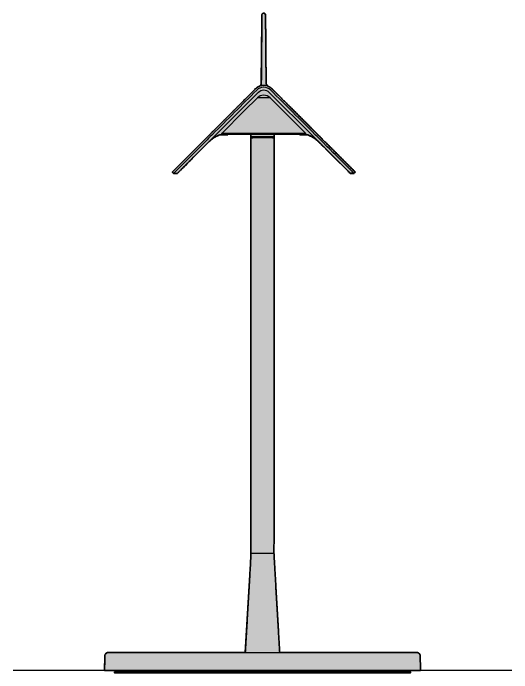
# Model space of a CAD drawing. Header units: millimetres. Extents: x -4 to 710, y 77 to 803.
# Drawn here: x 433.2 to 709.8, y 437.1 to 802.9 of the extents above; entities that cross this region are included whole.
import ezdxf

# ---------------------------------------------------------------- set-up
doc = ezdxf.new("R2010")
doc.units = ezdxf.units.MM
doc.layers.add('Blocks', color=7, linetype='Continuous')
doc.layers.add('Blocks$Fill', color=7, linetype='Continuous', true_color=0xffffff)
for name, color, linetype, lineweight, true_color in [('Blocks$Inner', 7, 'Continuous', 25, 0x007f00), ('Blocks$Outline', 7, 'Continuous', 35, 0xff3f3f), ('Groud', 7, 'Continuous', 25, 0x243775)]:
    doc.layers.add(name, color=color, linetype=linetype, lineweight=lineweight, true_color=true_color)

# ---------------------------------------------------------------- blocks, each defined once
blk = doc.blocks.new('Tab Table Lamp Front')
at = {"layer": 'Blocks$Fill'}
blk.add_hatch(color=256, dxfattribs=at).paths.add_polyline_path([(141.49, 323.94), (141.45, 323.95), (141.41, 323.97), (141.37, 323.99), (141.33, 324.01), (141.3, 324.04), (141.26, 324.06), (141.22, 324.08), (141.19, 324.11), (141.15, 324.13), (141.11, 324.16), (141.08, 324.19), (141.04, 324.21), (141.01, 324.24), (140.98, 324.27), (140.94, 324.3), (140.91, 324.33), (140.88, 324.36), (140.85, 324.4), (140.82, 324.43), (140.79, 324.46), (140.76, 324.5), (140.74, 324.53), (140.71, 324.57), (140.68, 324.6), (140.66, 324.64), (140.63, 324.67), (140.61, 324.71), (140.59, 324.75), (140.57, 324.79), (140.54, 324.83), (140.52, 324.86), (140.51, 324.9), (140.48, 324.97), (140.46, 325), (140.45, 325.04), (140.44, 325.07), (140.42, 325.1), (140.41, 325.14), (140.4, 325.17), (140.39, 325.21), (140.38, 325.24), (140.37, 325.28), (140.36, 325.31), (140.36, 325.35), (140.35, 325.38), (140.34, 325.42), (140.34, 325.45), (140.33, 325.49), (140.33, 325.53), (140.32, 325.56), (140.32, 325.6), (140.32, 325.64), (140.31, 325.67), (140.31, 325.71), (140.31, 325.74), (140.01, 360.03), (139.98, 363.51), (139.97, 363.53), (139.97, 363.55), (139.97, 363.57), (139.97, 363.6), (139.97, 363.62), (139.96, 363.64), (139.96, 363.67), (139.96, 363.69), (139.95, 363.71), (139.95, 363.74), (139.94, 363.76), (139.93, 363.78), (139.93, 363.81), (139.92, 363.83), (139.91, 363.85), (139.9, 363.88), (139.89, 363.9), (139.88, 363.92), (139.87, 363.94), (139.86, 363.97), (139.85, 363.99), (139.83, 364.01), (139.82, 364.03), (139.81, 364.05), (139.79, 364.08), (139.78, 364.1), (139.76, 364.12), (139.75, 364.14), (139.73, 364.16), (139.71, 364.18), (139.69, 364.19), (139.68, 364.21), (139.66, 364.23), (139.64, 364.25), (139.62, 364.27), (139.6, 364.28), (139.58, 364.3), (139.56, 364.31), (139.54, 364.33), (139.51, 364.34), (139.49, 364.36), (139.47, 364.37), (139.45, 364.38), (139.43, 364.39), (139.4, 364.4), (139.38, 364.41), (139.36, 364.42), (139.33, 364.43), (139.31, 364.44), (139.29, 364.45), (139.26, 364.46), (139.24, 364.46), (139.22, 364.47), (139.19, 364.48), (139.17, 364.48), (139.15, 364.48), (139.12, 364.49), (139.1, 364.49), (139.08, 364.49), (139.05, 364.5), (139.03, 364.5), (139.01, 364.5), (138.99, 364.5), (138.96, 364.5), (138.93, 364.5), (138.9, 364.5), (138.87, 364.5), (138.84, 364.49), (138.81, 364.49), (138.78, 364.48), (138.74, 364.48), (138.71, 364.47), (138.7, 364.47), (138.68, 364.46), (138.66, 364.45), (138.64, 364.45), (138.62, 364.44), (138.6, 364.44), (138.58, 364.43), (138.57, 364.42), (138.55, 364.41), (138.53, 364.4), (138.51, 364.4), (138.49, 364.39), (138.47, 364.38), (138.46, 364.37), (138.44, 364.36), (138.42, 364.34), (138.4, 364.33), (138.39, 364.32), (138.37, 364.31), (138.35, 364.3), (138.34, 364.28), (138.32, 364.27), (138.3, 364.26), (138.29, 364.24), (138.27, 364.23), (138.26, 364.21), (138.24, 364.2), (138.23, 364.18), (138.21, 364.17), (138.2, 364.15), (138.18, 364.14), (138.17, 364.12), (138.16, 364.1), (138.14, 364.08), (138.13, 364.07), (138.12, 364.05), (138.11, 364.03), (138.1, 364.01), (138.09, 363.99), (138.08, 363.98), (138.07, 363.96), (138.06, 363.94), (138.05, 363.92), (138.04, 363.9), (138.03, 363.88), (138.02, 363.86), (138.02, 363.84), (138.01, 363.82), (138, 363.8), (138, 363.78), (137.99, 363.76), (137.99, 363.74), (137.98, 363.72), (137.98, 363.7), (137.97, 363.68), (137.97, 363.66), (137.97, 363.64), (137.96, 363.62), (137.96, 363.6), (137.96, 363.58), (137.96, 363.57), (137.96, 363.55), (137.96, 363.53), (137.95, 363.51), (137.93, 360.03), (137.63, 325.75), (137.63, 325.74), (137.63, 325.74), (137.63, 325.68), (137.63, 325.61), (137.62, 325.54), (137.61, 325.47), (137.6, 325.4), (137.59, 325.37), (137.59, 325.33), (137.58, 325.3), (137.57, 325.26), (137.56, 325.23), (137.55, 325.19), (137.54, 325.16), (137.53, 325.13), (137.52, 325.09), (137.51, 325.06), (137.49, 325.02), (137.48, 324.99), (137.47, 324.96), (137.45, 324.92), (137.44, 324.89), (137.42, 324.86), (137.4, 324.83), (137.39, 324.8), (137.37, 324.76), (137.35, 324.73), (137.33, 324.7), (137.31, 324.67), (137.29, 324.64), (137.27, 324.61), (137.25, 324.58), (137.23, 324.55), (137.21, 324.52), (137.18, 324.49), (137.16, 324.47), (137.14, 324.44), (137.11, 324.41), (137.09, 324.38), (137.06, 324.36), (137.04, 324.33), (137.01, 324.31), (136.98, 324.28), (136.96, 324.26), (136.93, 324.24), (136.9, 324.21), (136.88, 324.19), (136.85, 324.17), (136.82, 324.15), (136.79, 324.13), (136.76, 324.11), (136.7, 324.07), (136.64, 324.03), (136.59, 324), (136.52, 323.97), (136.46, 323.94), (136.32, 323.87), (136.17, 323.81), (136.03, 323.74), (135.88, 323.66), (135.74, 323.58), (135.61, 323.5), (135.47, 323.42), (135.34, 323.33), (135.21, 323.24), (135.08, 323.15), (134.95, 323.05), (134.83, 322.95), (134.71, 322.85), (134.6, 322.75), (134.48, 322.64), (134.37, 322.53), (134.36, 322.52), (134.35, 322.51), (134.34, 322.5), (134.33, 322.5), (134.33, 322.49), (134.32, 322.49), (134.32, 322.49), (134.32, 322.49), (134.32, 322.49), (134.32, 322.49), (134.32, 322.5), (134.32, 322.5), (134.32, 322.5), (134.32, 322.5), (134.33, 322.5), (134.33, 322.51), (134.33, 322.51), (134.33, 322.51), (134.33, 322.51), (134.33, 322.51), (134.33, 322.51), (134.33, 322.52), (134.33, 322.52), (134.33, 322.52), (134.33, 322.52), (134.33, 322.52), (134.33, 322.53), (134.33, 322.53), (134.33, 322.53), (134.33, 322.53), (134.33, 322.53), (134.33, 322.54), (134.33, 322.54), (134.33, 322.54), (134.33, 322.54), (134.33, 322.54), (134.33, 322.54), (134.32, 322.55), (134.32, 322.55), (134.32, 322.55), (134.32, 322.55), (134.32, 322.55), (134.32, 322.56), (134.32, 322.56), (134.32, 322.56), (134.32, 322.56), (134.32, 322.56), (134.32, 322.56), (134.32, 322.57), (134.32, 322.57), (134.32, 322.57), (134.32, 322.57), (134.32, 322.57), (134.31, 322.57), (134.31, 322.58), (134.31, 322.58), (134.31, 322.58), (134.31, 322.58), (134.31, 322.58), (134.31, 322.59), (134.3, 322.59), (134.3, 322.59), (134.3, 322.59), (134.3, 322.6), (134.3, 322.6), (134.3, 322.6), (134.29, 322.6), (134.29, 322.6), (134.29, 322.6), (134.29, 322.6), (134.29, 322.6), (134.28, 322.61), (134.28, 322.61), (134.28, 322.61), (134.28, 322.61), (134.28, 322.61), (134.28, 322.61), (134.27, 322.61), (134.27, 322.61), (134.27, 322.61), (134.27, 322.62), (134.26, 322.62), (134.26, 322.62), (134.26, 322.62), (134.26, 322.62), (134.26, 322.62), (134.25, 322.62), (134.25, 322.62), (134.25, 322.62), (134.25, 322.62), (134.24, 322.62), (134.24, 322.62), (134.24, 322.62), (134.24, 322.62), (134.23, 322.62), (134.23, 322.62), (134.23, 322.62), (134.23, 322.62), (134.22, 322.62), (134.22, 322.62), (134.22, 322.62), (134.22, 322.62), (134.21, 322.62), (134.21, 322.62), (134.21, 322.62), (134.21, 322.62), (134.2, 322.62), (134.2, 322.62), (134.2, 322.62), (134.2, 322.62), (134.2, 322.62), (134.19, 322.61), (134.19, 322.61), (134.19, 322.61), (134.19, 322.61), (134.19, 322.61), (134.18, 322.61), (134.18, 322.61), (134.18, 322.61), (134.18, 322.61), (134.18, 322.6), (134.17, 322.6), (134.17, 322.6), (134.17, 322.6), (134.17, 322.6), (134.17, 322.6), (134.17, 322.6), (134.16, 322.59), (134.16, 322.59), (134.16, 322.59), (134.16, 322.59), (134.16, 322.59), (134.16, 322.59), (134.16, 322.58), (134.15, 322.58), (134.15, 322.58), (134.15, 322.58), (134.15, 322.58), (134.15, 322.58), (134.15, 322.57), (134.15, 322.57), (134.15, 322.57), (134.15, 322.57), (134.14, 322.57), (134.14, 322.56), (134.14, 322.56), (134.14, 322.56), (134.14, 322.56), (134.14, 322.55), (134.14, 322.55), (134.14, 322.55), (134.14, 322.55), (134.14, 322.54), (134.14, 322.54), (134.14, 322.54), (134.14, 322.54), (134.14, 322.53), (134.14, 322.53), (134.14, 322.53), (134.14, 322.53), (134.14, 322.53), (134.14, 322.52), (134.14, 322.52), (134.14, 322.52), (134.14, 322.52), (134.14, 322.51), (134.14, 322.51), (134.14, 322.51), (134.14, 322.51), (134.14, 322.5), (134.14, 322.5), (134.14, 322.5), (134.14, 322.5), (134.14, 322.49), (134.14, 322.49), (134.15, 322.49), (134.15, 322.49), (134.15, 322.49), (134.15, 322.48), (134.15, 322.48), (134.15, 322.48), (134.15, 322.48), (134.15, 322.48), (134.15, 322.47), (134.16, 322.47), (134.16, 322.47), (134.16, 322.47), (134.16, 322.47), (134.16, 322.47), (134.16, 322.46), (134.16, 322.46), (134.17, 322.46), (134.17, 322.46), (134.17, 322.46), (134.17, 322.45), (134.17, 322.45), (134.18, 322.45), (134.18, 322.45), (134.18, 322.45), (134.18, 322.45), (134.18, 322.45), (134.18, 322.45), (134.19, 322.44), (134.19, 322.44), (134.19, 322.44), (134.19, 322.44), (134.19, 322.44), (134.19, 322.44), (134.2, 322.44), (134.2, 322.44), (134.2, 322.44), (134.2, 322.44), (134.2, 322.44), (134.2, 322.44), (134.21, 322.44), (134.21, 322.44), (134.21, 322.44), (134.21, 322.43), (134.21, 322.43), (134.22, 322.43), (134.22, 322.43), (134.22, 322.43), (134.22, 322.43), (134.22, 322.43), (134.22, 322.43), (134.23, 322.43), (134.23, 322.43), (134.23, 322.43), (134.23, 322.43), (134.23, 322.43), (134.24, 322.43), (134.24, 322.43), (134.24, 322.43), (134.24, 322.43), (134.24, 322.43), (134.25, 322.43), (134.25, 322.43), (134.25, 322.43), (134.25, 322.43), (134.25, 322.43), (134.25, 322.43), (134.26, 322.43), (134.26, 322.43), (134.26, 322.44), (134.26, 322.44), (134.26, 322.44), (134.27, 322.44), (134.27, 322.44), (134.27, 322.44), (134.27, 322.44), (134.27, 322.44), (111.01, 299.16), (110.97, 299.12), (110.97, 299.12), (110.97, 299.12), (110.65, 298.81), (109.66, 297.81), (109.48, 297.64), (88.29, 276.44), (88.25, 276.39), (88.3, 276.33), (88.6, 276.03), (88.76, 275.86), (88.95, 275.68), (90.01, 275.67), (91.07, 275.68), (91.23, 275.83), (91.37, 275.97), (107.72, 292.33), (109, 293.61), (109.17, 293.78), (109.52, 294.09), (109.87, 294.39), (110.23, 294.68), (110.6, 294.96), (110.98, 295.22), (111.37, 295.47), (111.76, 295.71), (112.16, 295.94), (112.44, 296.08), (112.84, 296.29), (113.09, 296.4), (113.35, 296.51), (113.6, 296.62), (113.86, 296.72), (114.12, 296.81), (114.38, 296.9), (114.64, 296.99), (114.9, 297.07), (116.95, 297.05), (118.99, 297.05), (118.99, 297.35), (131.79, 297.35), (131.79, 295.93), (132.84, 295.93), (132.84, 295.43), (131.79, 295.43), (131.79, 75.11), (131.79, 65), (131.74, 62.09), (131.62, 59.19), (128.76, 10.01), (126.87, 10.01), (126.85, 10.01), (52.83, 10.01), (52.7, 10.01), (52.67, 10.01), (52.64, 10.01), (52.58, 10), (52.55, 10), (52.51, 9.99), (52.48, 9.99), (52.44, 9.98), (52.41, 9.97), (52.37, 9.97), (52.34, 9.96), (52.3, 9.95), (52.27, 9.94), (52.23, 9.93), (52.2, 9.92), (52.16, 9.91), (52.13, 9.89), (52.09, 9.88), (52.06, 9.87), (52.03, 9.85), (51.98, 9.84), (51.94, 9.81), (51.89, 9.79), (51.85, 9.77), (51.81, 9.75), (51.77, 9.72), (51.72, 9.69), (51.68, 9.67), (51.64, 9.64), (51.6, 9.61), (51.56, 9.58), (51.53, 9.55), (51.49, 9.52), (51.45, 9.48), (51.42, 9.45), (51.38, 9.42), (51.35, 9.38), (51.32, 9.35), (51.29, 9.31), (51.26, 9.28), (51.23, 9.24), (51.2, 9.2), (51.17, 9.16), (51.14, 9.12), (51.12, 9.08), (51.09, 9.04), (51.07, 9), (51.05, 8.96), (51.02, 8.92), (51, 8.88), (50.98, 8.83), (50.96, 8.79), (50.94, 8.74), (50.93, 8.69), (50.91, 8.64), (50.89, 8.59), (50.88, 8.54), (50.87, 8.49), (50.85, 8.44), (50.84, 8.39), (50.84, 8.34), (50.83, 8.3), (50.82, 8.26), (50.82, 8.22), (50.81, 8.17), (50.81, 8.13), (50.81, 8.09), (50.81, 8.05), (50.67, 0), (57.22, 0), (57.23, -0.8), (56.18, -0.8), (56.18, -1.3), (220.42, -1.3), (220.42, -0.8), (219.36, -0.8), (219.38, 0), (225.92, 0), (225.78, 8.05), (225.78, 8.09), (225.78, 8.14), (225.78, 8.18), (225.77, 8.22), (225.77, 8.27), (225.76, 8.32), (225.75, 8.36), (225.75, 8.41), (225.74, 8.45), (225.72, 8.5), (225.71, 8.55), (225.7, 8.59), (225.68, 8.64), (225.67, 8.68), (225.65, 8.73), (225.63, 8.77), (225.61, 8.82), (225.59, 8.86), (225.57, 8.91), (225.55, 8.95), (225.53, 9), (225.5, 9.04), (225.47, 9.08), (225.45, 9.13), (225.42, 9.17), (225.39, 9.21), (225.36, 9.25), (225.32, 9.29), (225.29, 9.33), (225.26, 9.37), (225.22, 9.4), (225.19, 9.44), (225.15, 9.48), (225.11, 9.51), (225.07, 9.54), (225.03, 9.58), (224.99, 9.61), (224.95, 9.64), (224.91, 9.67), (224.87, 9.69), (224.82, 9.72), (224.78, 9.75), (224.74, 9.77), (224.69, 9.8), (224.65, 9.82), (224.6, 9.84), (224.56, 9.86), (224.51, 9.88), (224.47, 9.89), (224.42, 9.91), (224.37, 9.93), (224.33, 9.94), (224.28, 9.95), (224.24, 9.96), (224.19, 9.97), (224.14, 9.98), (224.1, 9.99), (224.05, 10), (224.01, 10), (223.96, 10.01), (223.91, 10.01), (223.87, 10.01), (223.83, 10.01), (223.78, 10.01), (223.05, 10.01), (149.32, 10.01), (147.84, 10.01), (144.97, 59.19), (144.66, 65), (144.81, 295.43), (143.75, 295.43), (143.75, 295.93), (144.81, 295.93), (144.81, 297.36), (158.96, 297.36), (158.96, 297.05), (161, 297.05), (163.05, 297.07), (163.31, 296.99), (163.57, 296.9), (163.83, 296.81), (164.09, 296.72), (164.35, 296.62), (164.6, 296.51), (164.86, 296.4), (165.24, 296.22), (165.51, 296.08), (165.79, 295.94), (166.19, 295.71), (166.59, 295.47), (166.97, 295.22), (167.36, 294.96), (167.73, 294.68), (168.09, 294.39), (168.45, 294.09), (168.8, 293.78), (168.89, 293.7), (170.25, 292.34), (172.28, 290.3), (185.78, 276.82), (186.89, 275.7), (187.96, 275.69), (186.91, 275.68), (188.9, 275.69), (188.9, 275.68), (188.89, 275.68), (188.89, 275.68), (188.89, 275.68), (188.89, 275.68), (188.89, 275.68), (188.89, 275.67), (188.89, 275.67), (188.89, 275.67), (188.89, 275.67), (188.89, 275.67), (188.89, 275.67), (188.89, 275.67), (188.89, 275.66), (188.89, 275.66), (188.89, 275.66), (188.89, 275.66), (188.89, 275.66), (188.88, 275.66), (188.88, 275.65), (188.88, 275.65), (188.88, 275.65), (188.88, 275.65), (188.88, 275.65), (188.88, 275.65), (188.88, 275.64), (188.88, 275.64), (188.88, 275.64), (188.88, 275.64), (188.88, 275.64), (188.88, 275.63), (188.88, 275.63), (188.88, 275.63), (188.89, 275.63), (188.89, 275.63), (188.89, 275.63), (188.89, 275.62), (188.89, 275.62), (188.89, 275.62), (188.89, 275.62), (188.89, 275.62), (188.89, 275.62), (188.89, 275.61), (188.89, 275.61), (188.89, 275.61), (188.89, 275.61), (188.89, 275.61), (188.89, 275.61), (188.89, 275.61), (188.89, 275.6), (188.9, 275.6), (188.9, 275.6), (188.9, 275.6), (188.9, 275.6), (188.9, 275.6), (188.9, 275.6), (188.9, 275.6), (188.9, 275.59), (188.9, 275.59), (188.9, 275.59), (188.9, 275.59), (188.91, 275.59), (188.91, 275.59), (188.91, 275.59), (188.91, 275.59), (188.91, 275.59), (188.91, 275.58), (188.91, 275.58), (188.91, 275.58), (188.92, 275.58), (188.92, 275.58), (188.92, 275.58), (188.92, 275.58), (188.92, 275.58), (188.92, 275.58), (188.93, 275.57), (188.93, 275.57), (188.93, 275.57), (188.93, 275.57), (188.93, 275.57), (188.93, 275.57), (188.94, 275.57), (188.94, 275.57), (188.94, 275.57), (188.94, 275.57), (188.94, 275.57), (188.95, 275.57), (188.95, 275.57), (188.95, 275.57), (188.95, 275.57), (188.95, 275.57), (188.95, 275.57), (188.96, 275.57), (188.96, 275.57), (188.96, 275.57), (188.96, 275.57), (188.97, 275.57), (188.97, 275.57), (188.97, 275.57), (188.97, 275.57), (188.97, 275.57), (188.98, 275.57), (188.98, 275.57), (188.98, 275.57), (188.98, 275.57), (188.98, 275.57), (188.98, 275.57), (188.99, 275.57), (188.99, 275.57), (188.99, 275.57), (188.99, 275.57), (188.99, 275.57), (189, 275.57), (189, 275.57), (189, 275.57), (189, 275.58), (189, 275.58), (189, 275.58), (189.01, 275.58), (189.01, 275.58), (189.01, 275.58), (189.01, 275.58), (189.01, 275.58), (189.01, 275.58), (189.01, 275.58), (189.02, 275.59), (189.02, 275.59), (189.02, 275.59), (189.02, 275.59), (189.02, 275.59), (189.02, 275.59), (189.02, 275.59), (189.02, 275.59), (189.02, 275.6), (189.02, 275.6), (189.03, 275.6), (189.03, 275.6), (189.03, 275.6), (189.03, 275.6), (189.03, 275.6), (189.03, 275.6), (189.03, 275.61), (189.03, 275.61), (189.03, 275.61), (189.03, 275.61), (189.03, 275.61), (189.03, 275.61), (189.03, 275.61), (189.04, 275.62), (189.04, 275.62), (189.04, 275.62), (189.04, 275.62), (189.04, 275.62), (189.04, 275.62), (189.04, 275.63), (189.04, 275.63), (189.04, 275.63), (189.04, 275.63), (189.04, 275.63), (189.04, 275.63), (189.04, 275.64), (189.04, 275.64), (189.04, 275.64), (189.04, 275.64), (189.04, 275.64), (189.04, 275.64), (189.04, 275.65), (189.04, 275.65), (189.04, 275.65), (189.04, 275.65), (189.04, 275.65), (189.04, 275.65), (189.04, 275.66), (189.04, 275.66), (189.04, 275.66), (189.04, 275.66), (189.04, 275.66), (189.04, 275.66), (189.04, 275.67), (189.04, 275.67), (189.04, 275.67), (189.04, 275.67), (189.03, 275.67), (189.03, 275.67), (189.03, 275.68), (189.03, 275.68), (189.03, 275.68), (189.03, 275.68), (189.03, 275.68), (189.03, 275.68), (189.03, 275.68), (189.03, 275.69), (189.03, 275.69), (189.12, 275.78), (189.17, 275.83), (189.21, 275.88), (189.29, 275.97), (189.37, 276.05), (189.42, 276.1), (189.46, 276.14), (189.49, 276.17), (189.52, 276.2), (189.72, 276.41), (172.02, 294.11), (168.47, 297.65), (168.47, 297.65), (168.47, 297.65), (168.46, 297.67), (168.29, 297.83), (167.82, 298.31), (167.78, 298.35), (167.7, 298.42), (167.6, 298.53), (167.59, 298.53), (167.59, 298.53), (167.59, 298.53), (167.56, 298.56), (167.56, 298.56), (167.56, 298.56), (167.56, 298.57), (167.53, 298.59), (167.3, 298.82), (143.46, 322.65), (143.35, 322.75), (143.23, 322.86), (143.11, 322.96), (142.98, 323.06), (142.86, 323.16), (142.73, 323.25), (142.6, 323.34), (142.47, 323.43), (142.33, 323.51), (142.23, 323.57), (142.13, 323.63), (142.02, 323.68), (141.92, 323.74), (141.81, 323.79), (141.71, 323.84), (141.6, 323.89)], flags=0)
at = {"layer": 'Blocks$Inner'}
for p, q in [((138.97, 321.94), (138.97, 321.94)), ((111.61, 296.22), (136.14, 320.76)), ((136.04, 320.66), (136, 320.62)), ((141.81, 320.76), (166.35, 296.23)), ((142.34, 320.23), (142.34, 320.24)), ((132.51, 317.13), (129.81, 314.42)), ((142.52, 317.55), (135.43, 317.55)), ((145.81, 316.76), (145.79, 316.79)), ((110.39, 298.55), (110.42, 298.57)), ((117.42, 299.53), (117.24, 299.35)), ((121.86, 297.78), (121.45, 297.78)), ((156.51, 297.79), (156.1, 297.79)), ((167.56, 298.57), (167.56, 298.56)), ((167.59, 298.53), (167.6, 298.53)), ((132.84, 295.93), (132.84, 295.43)), ((143.75, 295.43), (143.75, 295.93)), ((189.72, 276.41), (172.02, 294.11)), ((91.06, 275.67), (88.95, 275.68)), ((189.02, 275.7), (186.89, 275.7)), ((128.76, 10.01), (131.62, 59.19)), ((131.26, 10.01), (131.25, 10.01)), ((140.2, 10.01), (140.21, 10.01)), ((57.23, -0.8), (57.22, 0)), ((219.38, 0), (219.36, -0.8))]:
    blk.add_line(p, q, dxfattribs=at)
for points in [[(137.63, 325.74), (137.93, 360.03), (137.95, 363.51)], [(139.98, 363.51), (140.01, 360.03), (140.31, 325.74)], [(143.65, 322.46), (143.65, 322.46), (143.65, 322.46)], [(135.43, 317.55), (128.2, 310.32), (115.67, 297.78)], [(162.29, 297.79), (149.75, 310.32), (142.52, 317.55)], [(109.48, 297.64), (88.29, 276.44), (88.25, 276.39), (88.95, 275.68), (91.08, 275.68), (91.23, 275.83), (91.37, 275.97), (91.74, 276.34), (91.89, 276.49), (92.19, 276.8), (92.3, 276.91), (92.95, 277.55), (93.12, 277.72), (93.55, 278.15), (93.96, 278.56), (94.85, 279.46), (96.06, 280.66), (96.1, 280.7), (96.74, 281.35), (97.31, 281.92), (98.51, 283.12), (98.82, 283.43), (100.24, 284.84), (100.28, 284.89), (100.98, 285.58), (101.33, 285.94), (107.72, 292.33), (111.26, 295.87)], [(110.1, 298.25), (110.1, 298.26), (110.11, 298.26)], [(110.18, 298.33), (110.21, 298.36), (110.24, 298.39), (110.27, 298.42)], [(110.3, 298.46), (110.33, 298.48)], [(115.85, 297.35), (138.98, 297.36), (162.11, 297.36)], [(144.81, 297.36), (144.81, 295.93), (138.3, 295.93), (131.79, 295.93), (131.79, 297.35)], [(167.82, 298.31), (167.81, 298.32), (167.78, 298.35)], [(106.65, 293.39), (103.84, 290.57), (91.36, 278.09), (88.95, 275.68)], [(131.79, 65), (144.66, 65), (144.81, 75.11), (144.81, 295.43), (138.3, 295.43), (131.79, 295.43), (131.79, 75.11), (131.79, 65)], [(166.7, 295.88), (170.25, 292.34), (172.28, 290.3), (185.78, 276.82), (186.89, 275.7), (189.02, 275.7), (186.9, 275.69)], [(189.02, 275.7), (178.58, 286.13), (177.58, 287.13), (175.5, 289.21), (174.23, 290.48), (171.31, 293.4)], [(88.95, 275.68), (91.07, 275.67), (88.94, 275.67), (91.06, 275.67)], [(189.03, 275.69), (186.9, 275.69), (189.02, 275.7), (189.71, 276.4)], [(189.03, 275.69), (186.91, 275.68), (189.03, 275.69)], [(225.78, 8.05), (225.92, 0), (138.3, 0), (50.67, 0), (50.81, 8.05)], [(52.83, 10.01), (53.06, 10.01), (53.08, 10.01), (70.63, 10.01), (70.76, 10.01), (115.13, 10.01), (115.35, 10.01), (126.85, 10.01), (126.87, 10.01), (128.76, 10.01), (129.34, 10.01), (129.4, 10.01), (129.43, 10.01), (130.45, 10.01), (130.52, 10.01), (130.57, 10.01), (130.59, 10.01), (130.64, 10.01), (130.66, 10.01), (130.72, 10.01), (130.74, 10.01), (130.79, 10.01), (130.81, 10.01), (130.87, 10.01), (130.89, 10.01), (130.97, 10.01), (131.04, 10.01), (131.18, 10.01), (131.22, 10.01), (131.26, 10.01), (131.31, 10.01), (131.38, 10.01), (131.43, 10.01), (131.74, 10.01), (131.84, 10.01), (131.95, 10.01), (132.03, 10.01), (132.06, 10.01), (132.09, 10.01), (132.13, 10.01), (132.18, 10.01), (132.28, 10.01), (132.47, 10.01), (132.56, 10.01), (132.59, 10.01), (132.66, 10.01), (132.81, 10.01), (132.85, 10.01), (132.97, 10.01), (132.99, 10.01), (133.04, 10.01), (133.13, 10.01), (133.19, 10.01), (133.33, 10.01), (133.44, 10.01), (133.47, 10.01), (133.53, 10.01), (133.58, 10.01), (133.62, 10.01), (133.71, 10.01), (133.75, 10.01), (133.81, 10.01), (134.78, 10.01), (134.81, 10.01), (134.83, 10.01), (134.87, 10.01), (134.97, 10.01), (135.01, 10.01), (135.04, 10.01), (135.07, 10.01), (135.13, 10.01), (135.15, 10.01), (136.04, 10.01), (136.09, 10.01), (136.12, 10.01), (136.14, 10.01), (136.19, 10.01), (137.42, 10.01), (138.7, 10.01), (139.93, 10.01), (139.99, 10.01), (140.02, 10.01), (141.06, 10.01), (141.11, 10.01), (141.15, 10.01), (141.2, 10.01), (141.24, 10.01), (141.32, 10.01), (141.35, 10.01), (141.39, 10.01), (141.44, 10.01), (141.46, 10.01), (142.37, 10.01), (142.4, 10.01), (142.46, 10.01), (142.49, 10.01), (142.54, 10.01), (142.65, 10.01), (142.67, 10.01), (143.38, 10.01), (143.41, 10.01), (143.44, 10.01), (143.48, 10.01), (143.62, 10.01), (143.72, 10.01), (143.76, 10.01), (143.82, 10.01), (143.86, 10.01), (143.9, 10.01), (144.07, 10.01), (144.3, 10.01), (144.34, 10.01), (144.38, 10.01), (144.45, 10.01), (144.49, 10.01), (144.54, 10.01), (144.57, 10.01), (144.59, 10.01), (144.64, 10.01), (144.68, 10.01), (144.72, 10.01), (144.78, 10.01), (144.96, 10.01), (145.03, 10.01), (145.08, 10.01), (145.11, 10.01), (145.24, 10.01), (145.58, 10.01), (145.62, 10.01), (145.67, 10.01), (145.7, 10.01), (145.74, 10.01), (145.77, 10.01), (145.81, 10.01), (145.9, 10.01), (146.77, 10.01), (147.61, 10.01), (147.84, 10.01), (149.32, 10.01), (149.53, 10.01), (172.08, 10.01), (172.25, 10.01), (213.32, 10.01), (223.05, 10.01), (223.78, 10.01)]]:
    blk.add_lwpolyline(points, dxfattribs=at)
blk.add_lwpolyline([(56.18, -0.8), (56.18, -1.3), (220.42, -1.3), (220.42, -0.8)], close=True, dxfattribs=at)
at = {"layer": 'Blocks$Inner', "extrusion": (0, 0, -1)}
blk.add_circle((-134.23, 322.53), 0.0945, dxfattribs=at)
for centre, radius, start, end in [((-138.96, 363.5), 1, 0.5329, 75.9619), ((-138.96, 363.5), 1, 75.982, 90.4727), ((-138.97, 363.5), 1, 89.5344, 179.4451), ((-138.97, 317.93), 4.01, 44.9876, 134.9876), ((111.1, 46.2), 375.49, 134.9643, 135.0615), ((37.22, 111.65), 276.97, 134.9827, 135.0706), ((-97.97, 309.17), 16.3, 224.817, 225.0496), ((-212.29, 398.46), 174.04, 315.1286, 315.2933), ((-61.89, 402.41), 179.49, 224.619, 224.9075), ((-225.49, 241.68), 49.85, 43.9157, 43.9428), ((-223.78, 8.01), 2, 90, 178.9999)]:
    blk.add_arc(centre, radius, start, end, dxfattribs=at)
at = {"layer": 'Blocks$Inner'}
for centre, radius, start, end in [((135.63, 325.76), 2, 294.6059, 359.5124), ((137.61, 325.77), 0.0356, 312.2867, 317.8236), ((142.29, 325.76), 1.98, 180.3395, 197.1169), ((138.97, 317.93), 4, 96.492, 97.1687), ((138.9, 324.45), 0.186, 182.5244, 183.1825), ((138.97, 318.17), 5.27, 88.5423, 91.4826), ((138.97, 317.93), 6.51, 58.9806, 90.0124), ((142.28, 325.75), 1.97, 197.0977, 205.5356), ((142.32, 325.76), 2, 205.4163, 245.6515), ((138.97, 317.93), 6.51, 56.153, 58.9806), ((138.97, 317.93), 6.51, 45.0124, 56.153), ((125.9, 304.77), 25.06, 44.9267, 44.9442), ((128.74, 307.59), 21.06, 44.9078, 44.927), ((138.98, 314.01), 5.01, 90.0124, 135.0124), ((138.98, 314.01), 5.01, 45.0124, 90.0124), ((389.17, 46.31), 375.49, 134.9892, 135.0864), ((315.26, 111.73), 276.97, 135.0076, 135.0954), ((162.11, 297.61), 0.25, 270.0124, 45.0124), ((62.39, 191.29), 150.22, 45.0749, 45.0844), ((75.38, 263.89), 17.94, 43.9232, 44.1783), ((167.87, 354.98), 111.88, 224.6237, 225.1366), ((176.03, 362.09), 122.68, 224.3485, 224.4865), ((16.57, 206.4), 100.18, 44.1885, 44.2428), ((-247.05, -49.86), 467.82, 44.1862, 44.1885), ((159.47, 345.87), 99.5, 224.5086, 224.717), ((188.96, 275.64), 0.0782, 46.3, 45.0763), ((241.07, 224.92), 72.72, 135.3181, 135.7122), ((188.68, 275.36), 0.48, 44.6405, 45.2585), ((159.99, 304.12), 40.64, 315.6023, 317.0131), ((118.47, 345.86), 99.5, 315.3079, 315.5163), ((130.27, 333.64), 82.52, 315.9581, 315.9713), ((187.16, 278.65), 3.4, 315.9251, 316.2696), ((186.33, 279.47), 4.57, 316.1355, 317.2516), ((31.64, 65), 100.15, 356.67, 0)]:
    blk.add_arc(centre, radius, start, end, dxfattribs=at)
for points, weights, knots in [([(138.97, 324.44), (136.28, 324.44), (134.37, 322.53), (121.93, 310.09), (109.48, 297.64)], [1, 0.923879521918, 1, 1, 1], [39.689304, 39.689304, 39.689304, 44.794393, 44.794393, 79.944393, 79.944393, 79.944393]), ([(119.09, 307.25), (117.91, 306.07), (116.74, 304.9), (116.68, 304.83), (116.61, 304.77)], [1, 0.999999997902, 1, 0.999999999998, 1], [7.35326, 7.35326, 7.35326, 10.669787, 10.669787, 10.847476, 10.847476, 10.847476]), ([(158.87, 307.25), (160.04, 306.08), (161.22, 304.91), (161.28, 304.84), (161.34, 304.78)], [1, 0.999999997902, 1, 0.999999999998, 1], [7.35326, 7.35326, 7.35326, 10.669787, 10.669787, 10.847476, 10.847476, 10.847476]), ([(121.45, 297.78), (118.56, 297.78), (115.67, 297.78), (115.55, 297.66), (115.61, 297.51), (115.68, 297.35), (115.85, 297.35)], [1, 1, 1, 0.831470287132, 1, 0.831470287132, 1], [40.044185, 40.044185, 40.044185, 45.819768, 45.819768, 46.114292, 46.114292, 46.408816, 46.408816, 46.408816])]:
    blk.add_rational_spline(points, weights, degree=2, knots=knots, dxfattribs=at)
for points, knots in [([(138.84, 323.44), (137.44, 323.4), (136.07, 322.81), (135.08, 321.83), (126.9, 313.65), (118.72, 305.46), (110.55, 297.28)], [6.021772, 6.021772, 6.021772, 6.021772, 6.506147, 6.506147, 6.506147, 7.506147, 7.506147, 7.506147, 7.506147]), ([(50.81, 8.05), (50.81, 8.16), (50.84, 8.41), (50.98, 8.9), (51.35, 9.46), (51.95, 9.86), (52.43, 9.99), (52.7, 10.01), (52.77, 10.01), (52.83, 10.01)], [39.65328, 39.65328, 39.65328, 39.65328, 39.993908, 40.41489, 41.173318, 41.954869, 42.534162, 42.652762, 42.759823, 42.759823, 42.759823, 42.759823])]:
    blk.add_open_spline(points, degree=3, knots=knots, dxfattribs=at)
for points, degree in [([(142.87, 321.83), (141.88, 322.81), (140.5, 323.4), (139.11, 323.44)], 3), ([(168.47, 297.65), (160.17, 305.95), (151.88, 314.24), (143.58, 322.54)], 3), ([(167.41, 297.3), (159.23, 305.47), (151.05, 313.65), (142.87, 321.83)], 3), ([(110.19, 296.93), (109.01, 295.75), (107.83, 294.57), (106.65, 293.39)], 3), ([(110.55, 297.28), (110.43, 297.17), (110.31, 297.05), (110.19, 296.93)], 3), ([(110.27, 298.42), (110.29, 298.44), (110.3, 298.46)], 2), ([(110.97, 299.12), (110.99, 299.14), (111.01, 299.16)], 2), ([(116.95, 297.05), (115.92, 297.05), (114.9, 297.07)], 2), ([(118.99, 297.05), (117.97, 297.05), (116.95, 297.05)], 2), ([(118.99, 297.35), (118.99, 297.05)], 1), ([(156.1, 297.79), (138.98, 297.78), (121.86, 297.78)], 2), ([(162.29, 297.79), (159.4, 297.79), (156.51, 297.79)], 2), ([(163.05, 297.07), (162.03, 297.05), (161, 297.05)], 2), ([(167.77, 296.94), (167.65, 297.06), (167.53, 297.18), (167.41, 297.3)], 3), ([(171.31, 293.4), (170.13, 294.58), (168.95, 295.76), (167.77, 296.94)], 3), ([(172.02, 294.11), (170.83, 295.29), (169.65, 296.47), (168.47, 297.65)], 3), ([(111.26, 295.87), (111.43, 296.04), (111.61, 296.22)], 2), ([(166.35, 296.23), (166.53, 296.06), (166.7, 295.88)], 2), ([(88.32, 276.31), (88.31, 276.32), (88.3, 276.33)], 2), ([(88.44, 276.19), (88.44, 276.19), (88.44, 276.19), (88.44, 276.19), (88.44, 276.19), (88.43, 276.19)], 5), ([(147.84, 10.01), (144.97, 59.19)], 1)]:
    blk.add_open_spline(points, degree=degree, dxfattribs=at)
for points, weights, degree in [([(123.26, 311.42), (121.32, 309.48), (119.39, 307.55)], [1, 0.999999997316, 1], 2), ([(124.97, 313.13), (124.34, 312.5), (123.71, 311.87)], [1, 0.999999999995, 1], 2), ([(152.98, 313.14), (153.61, 312.51), (154.24, 311.88)], [1, 0.999999999995, 1], 2), ([(154.69, 311.43), (156.63, 309.49), (158.57, 307.55)], [1, 0.999999997316, 1], 2), ([(110.65, 298.81), (110.16, 298.31), (109.66, 297.81)], [1, 0.999999999972, 1], 2), ([(114.9, 297.07), (113.84, 296.76), (112.84, 296.29)], [1, 0.996964712788, 1], 2), ([(158.96, 297.05), (158.96, 297.35)], [0.999999999939, 1], 1), ([(161, 297.05), (159.98, 297.05), (158.96, 297.05)], [1, 1, 0.999999999939], 2), ([(165.11, 296.29), (164.11, 296.76), (163.05, 297.07)], [1, 0.996964712788, 1], 2), ([(167.7, 298.42), (168, 298.13), (168.29, 297.83)], [1, 0.999999999989, 1], 2), ([(112.16, 295.94), (110.42, 295), (109, 293.61)], [1, 0.990329031559, 1], 2), ([(112.71, 296.22), (112.43, 296.09), (112.16, 295.94)], [1, 0.99975729585, 1], 2), ([(112.84, 296.29), (112.78, 296.25), (112.71, 296.22)], [1, 0.999986431922, 1], 2), ([(165.24, 296.22), (165.17, 296.25), (165.11, 296.29)], [1, 0.999986431922, 1], 2), ([(165.79, 295.94), (165.52, 296.09), (165.24, 296.22)], [1, 0.99975729585, 1], 2), ([(168.97, 293.61), (167.53, 295), (165.79, 295.94)], [1, 0.990329031559, 1], 2), ([(88.95, 275.68), (90, 275.66), (91.06, 275.67)], [0.999999999984, 0.999999998956, 1], 2), ([(186.89, 275.7), (187.97, 275.68), (189.03, 275.69)], [1, 0.999999999205, 0.999999999997], 2), ([(144.97, 59.19), (144.81, 62.09), (144.66, 65)], [1, 0.999577802368, 1], 2)]:
    blk.add_rational_spline(points, weights, degree=degree, dxfattribs=at)
at = {"layer": 'Blocks$Outline'}
for points in [[(131.79, 297.35), (131.79, 295.93), (132.84, 295.93)], [(143.75, 295.93), (144.81, 295.93), (144.81, 297.36)], [(167.56, 298.56), (167.56, 298.57)], [(167.6, 298.53), (167.59, 298.53)], [(132.84, 295.43), (131.79, 295.43), (131.79, 75.11), (131.79, 65)], [(132.84, 295.93), (132.84, 295.43)], [(143.75, 295.43), (143.75, 295.93)], [(144.66, 65), (144.81, 75.11), (144.81, 295.43), (143.75, 295.43)], [(57.23, -0.8), (56.18, -0.8)], [(56.18, -0.8), (56.18, -1.3), (220.42, -1.3), (220.42, -0.8), (219.36, -0.8)], [(57.22, 0), (57.23, -0.8)], [(219.36, -0.8), (219.38, 0)]]:
    blk.add_lwpolyline(points, dxfattribs=at)
for points, weights, degree, knots in [([(141.49, 323.94), (140.82, 324.24), (140.51, 324.9), (140.44, 325.03), (140.4, 325.17), (140.31, 325.45), (140.31, 325.74), (140.16, 342.89), (140.01, 360.03), (139.99, 361.77), (139.98, 363.51), (139.97, 364.51), (138.96, 364.5), (138.84, 364.5), (138.71, 364.47), (137.96, 364.28), (137.95, 363.51), (137.94, 361.77), (137.93, 360.03), (137.78, 342.89), (137.63, 325.74), (137.63, 325.74), (137.63, 325.74), (137.62, 324.47), (136.46, 323.94)], [1, 0.938988560601, 1, 0.997290184903, 1, 0.98930121803, 1, 1, 1, 1, 1, 0.707657541011, 1, 0.992015201849, 1, 0.791068504495, 1, 1, 1, 1, 1, 1, 1, 0.843829280988, 1], 2, [-8.32198, -8.32198, -8.32198, -8.181223, -8.181223, -8.152269, -8.152269, -8.094252, -8.094252, -4.665177, -4.665177, -4.317707, -4.317707, -4.161302, -4.161302, -4.136861, -4.136861, -4.004891, -4.004891, -3.65774, -3.65774, -0.228946, -0.2287, -0.228665, -0.228665, -0.000952, -0.000952, -0.000952]), ([(134.32, 322.49), (134.34, 322.55), (134.3, 322.6), (134.23, 322.66), (134.16, 322.59), (134.1, 322.53), (134.17, 322.46), (134.21, 322.42), (134.27, 322.44)], [0.892589292927, 0.77794469042, 1, 0.707106781187, 1, 0.707106781187, 1, 0.778090410356, 0.89243897087], 2, [-0.0016199782, -0.0016199782, -0.0016199782, -0.0014656508, -0.0014656508, -0.0012620914, -0.0012620914, -0.001058532, -0.001058532, -0.0009043059, -0.0009043059, -0.0009043059]), ([(136.46, 323.94), (135.67, 323.61), (134.97, 323.13), (134.37, 322.53), (134.36, 322.52), (134.34, 322.5), (134.32, 322.49)], [0.961942093961, 0.962139194781, 0.974825163461, 1, 1, 1, 1], 3, [42.261146, 42.261146, 42.261146, 42.261146, 44.793706, 44.793706, 44.793706, 44.861006, 44.861006, 44.861006, 44.861006]), ([(167.3, 298.82), (165.32, 300.81), (160.54, 305.58), (152.66, 313.46), (146.76, 319.36), (143.62, 322.49), (143.6, 322.51), (143.58, 322.54), (143.28, 322.83), (142.95, 323.1), (142.6, 323.34), (142.51, 323.4), (142.42, 323.46), (142.33, 323.51), (142.06, 323.67), (141.78, 323.81), (141.49, 323.94)], [1, 1, 1, 1, 1, 1, 1, 1, 0.996851946508, 0.996851946508, 1, 0.999797043011, 0.999797043011, 1, 0.99347997054, 0.988709653487, 0.985689048841], 3, [5.678724, 5.678724, 5.678724, 5.678724, 14.097609, 25.898596, 39.076904, 39.084053, 39.177357, 39.177357, 39.177357, 39.303928, 39.303928, 39.303928, 39.336054, 39.336054, 39.336054, 39.430668, 39.430668, 39.430668, 39.430668]), ([(109.17, 293.78), (110.53, 295.06), (112.16, 295.94), (112.43, 296.09), (112.71, 296.22), (112.78, 296.25), (112.84, 296.29), (113.84, 296.76), (114.9, 297.07), (115.92, 297.05), (116.95, 297.05), (117.97, 297.05), (118.99, 297.05), (118.99, 297.2), (118.99, 297.35)], [0.998866995852, 0.990933288538, 1, 0.99975729585, 1, 0.999986431922, 1, 0.996964712788, 1, 1, 1, 1, 1, 1, 1], 2, [-5.4716, -5.4716, -5.4716, -5.102237, -5.102237, -4.484414, -4.484414, -4.337798, -4.337798, -4.117563, -4.117563, -2.073952, -2.073952, -0.029832, -0.029832, 0, 0, 0]), ([(110.65, 298.81), (110.54, 298.69), (110.38, 298.54), (110.34, 298.49), (110.26, 298.41), (110.14, 298.3), (110.1, 298.26), (109.88, 298.03), (109.66, 297.81)], [1, 0.999999999993, 0.999999999989, 0.999999999988, 0.999999999986, 0.999999999986, 0.999999999986, 0.999999999987, 1], 2, [0, 0, 0, 0.334326, 0.431653, 0.457362, 0.666403, 0.77442, 0.781184, 1.40683, 1.40683, 1.40683]), ([(158.96, 297.36), (158.96, 297.2), (158.96, 297.05), (159.98, 297.05), (161, 297.05), (162.03, 297.05), (163.05, 297.07), (164.11, 296.76), (165.11, 296.29), (165.17, 296.25), (165.24, 296.22), (165.52, 296.09), (165.79, 295.94), (167.42, 295.06), (168.8, 293.78)], [1, 0.999999999969, 0.999999999939, 1, 1, 1, 1, 0.996964712788, 1, 0.999986431922, 1, 0.99975729585, 1, 0.990933163615, 0.998867214481], 2, [-5.496217, -5.496217, -5.496217, -5.466385, -5.466385, -3.423001, -3.423001, -1.380127, -1.380127, -1.158418, -1.158418, -1.011802, -1.011802, -0.39398, -0.39398, -0.024611, -0.024611, -0.024611]), ([(168.29, 297.83), (168.06, 298.07), (167.8, 298.33), (167.74, 298.38), (167.7, 298.42)], [1, 0.999999999991, 0.999999999997, 0.999999999999, 1], 2, [-0.8371662, -0.8371662, -0.8371662, -0.1650551, -0.1066155, 0, 0, 0]), ([(189.46, 276.14), (189.5, 276.18), (189.57, 276.24), (189.64, 276.32), (189.68, 276.37), (189.71, 276.39), (189.72, 276.41), (189.72, 276.41), (183.82, 282.31), (177.92, 288.21), (172.02, 294.11), (170.83, 295.29), (169.65, 296.47), (168.47, 297.65), (168.47, 297.65), (168.47, 297.65), (168.47, 297.65)], [0.999964513285, 0.999966589606, 0.999972413198, 0.999983439293, 0.999991874911, 0.999996389802, 0.99999933187, 1, 1, 1, 1, 1, 1, 1, 1, 1, 1], 3, [0.486289, 0.486289, 0.486289, 0.486289, 0.502613, 0.514078, 0.517811, 0.522393, 0.523716, 0.523716, 0.523716, 3.027394, 3.027394, 3.027394, 4.027394, 4.027394, 4.027394, 4.02748, 4.02748, 4.02748, 4.02748]), ([(88.6, 276.03), (88.65, 275.98), (88.77, 275.86), (88.89, 275.74), (88.95, 275.68)], [1.00000000002, 0.999999674968, 0.999999311509, 0.99999963653, 0.999999999959], 3, [-14.37706467, -14.37706467, -14.37706467, -14.37706467, -14.3534476, -14.32704047, -14.32704047, -14.32704047, -14.32704047]), ([(188.9, 275.69), (188.88, 275.65), (188.88, 275.61), (188.91, 275.59), (188.94, 275.56), (188.99, 275.56), (189.02, 275.59), (189.04, 275.61), (189.05, 275.65), (189.03, 275.69)], [0.929579271554, 0.809842178964, 0.833315755112, 1, 0.805994638958, 0.805994638958, 1, 0.835534380663, 0.810492433943, 0.924874159841], 3, [0.00011338689, 0.00011338689, 0.00011338689, 0.00011338689, 0.00012744806, 0.00012744806, 0.00012744806, 0.00014381398, 0.00014381398, 0.00014381398, 0.00015768799, 0.00015768799, 0.00015768799, 0.00015768799]), ([(189.03, 275.69), (189.03, 275.69), (189.03, 275.69), (189.03, 275.69), (189.09, 275.75), (189.15, 275.81), (189.21, 275.88)], [1, 1, 1, 1, 0.999986652643, 0.99997683153, 0.999970536662], 3, [0.4233871, 0.4233871, 0.4233871, 0.4233871, 0.42365401, 0.42365401, 0.42365401, 0.45008951, 0.45008951, 0.45008951, 0.45008951]), ([(189.21, 275.88), (189.29, 275.97), (189.42, 276.1), (189.46, 276.14)], [0.999999999306, 0.99999892135, 0.999999424908, 1], 2, [0, 0, 0, 0.02360545, 0.03619373, 0.03619373, 0.03619373]), ([(131.79, 65), (131.79, 62.09), (131.62, 59.19), (130.19, 34.6), (128.76, 10.01)], [1, 0.999577801824, 1, 1, 1], 2, [-5.507393, -5.507393, -5.507393, -4.925347, -4.925347, 0, 0, 0]), ([(147.84, 10.01), (146.41, 34.6), (144.97, 59.19), (144.81, 62.09), (144.66, 65)], [1, 1, 1, 0.999577802368, 1], 2, [-4.925347, -4.925347, -4.925347, 0, 0, 0.582045, 0.582045, 0.582045]), ([(219.38, 0), (221.56, 0), (223.74, 0), (225.92, 0), (225.88, 2.68), (225.83, 5.36), (225.78, 8.05), (225.76, 9.2), (224.94, 10.01), (223.78, 10.01), (223.54, 10.01), (223.29, 10.01), (223.05, 10.01), (219.8, 10.01), (216.56, 10.01), (213.32, 10.01), (199.63, 10.01), (185.94, 10.01), (172.25, 10.01), (172.19, 10.01), (172.14, 10.01), (172.08, 10.01), (164.56, 10.01), (157.05, 10.01), (149.53, 10.01), (149.46, 10.01), (149.39, 10.01), (149.32, 10.01), (148.82, 10.01), (148.33, 10.01), (147.84, 10.01)], [1, 1, 1, 1, 1, 1, 1, 0.808834137185, 0.808834137185, 1, 1, 1, 1, 1, 1, 1, 1, 1, 1, 1, 1, 1, 1, 1, 1, 1, 1, 1, 1, 1, 1], 3, [-61.51997, -61.51997, -61.51997, -61.51997, -60.865207, -60.865207, -60.865207, -60.060413, -60.060413, -60.060413, -59.749288, -59.749288, -59.749288, -59.676848, -59.676848, -59.676848, -58.703646, -58.703646, -58.703646, -54.596999, -54.596999, -54.596999, -54.580227, -54.580227, -54.580227, -52.324664, -52.324664, -52.324664, -52.303863, -52.303863, -52.303863, -52.155539, -52.155539, -52.155539, -52.155539])]:
    blk.add_rational_spline(points, weights, degree=degree, knots=knots, dxfattribs=at)
for points, knots in [([(134.27, 322.44), (131.17, 319.33), (125.29, 313.44), (117.53, 305.69), (112.88, 301.03), (111.01, 299.16)], [44.930457, 44.930457, 44.930457, 44.930457, 58.072535, 69.873536, 77.795845, 77.795845, 77.795845, 77.795845]), ([(109.66, 297.81), (109.62, 297.77), (109.56, 297.71), (109.5, 297.65), (109.48, 297.64), (102.42, 290.57), (95.36, 283.5), (88.29, 276.44), (88.28, 276.42), (88.26, 276.4), (88.25, 276.39), (88.26, 276.37), (88.29, 276.34), (88.32, 276.31), (88.36, 276.27), (88.4, 276.23), (88.43, 276.2), (88.49, 276.14), (88.55, 276.09), (88.6, 276.03)], [79.699247, 79.699247, 79.699247, 79.699247, 79.877658, 79.943706, 79.943706, 79.943706, 82.941346, 82.941346, 82.941346, 82.948115, 82.948115, 82.948115, 82.956099, 82.959359, 82.961491, 82.972793, 82.975318, 82.97581, 82.998227, 82.998227, 82.998227, 82.998227]), ([(110.97, 299.12), (110.97, 299.12), (110.86, 299.02), (110.76, 298.91), (110.65, 298.81)], [77.8504254, 77.8504254, 77.8504254, 77.8504254, 77.8504254, 78.2924181, 78.2924181, 78.2924181, 78.2924181]), ([(167.59, 298.53), (167.59, 298.53), (167.58, 298.54), (167.57, 298.55), (167.56, 298.56), (167.56, 298.56)], [5.27508273, 5.27508273, 5.27508273, 5.27508273, 5.27508274, 5.31064303, 5.31064303, 5.31064303, 5.31064303, 5.31064303]), ([(91.07, 275.68), (91.13, 275.73), (91.18, 275.78), (91.23, 275.83), (91.28, 275.88), (91.32, 275.93), (91.37, 275.97), (91.49, 276.1), (91.61, 276.22), (91.74, 276.34), (91.79, 276.39), (91.84, 276.44), (91.89, 276.49), (91.99, 276.59), (92.09, 276.69), (92.19, 276.8), (92.23, 276.83), (92.27, 276.87), (92.3, 276.91), (92.52, 277.12), (92.73, 277.34), (92.95, 277.55), (93, 277.61), (93.06, 277.66), (93.12, 277.72), (93.26, 277.86), (93.41, 278.01), (93.55, 278.15), (93.69, 278.29), (93.82, 278.43), (93.96, 278.56), (94.26, 278.86), (94.56, 279.16), (94.85, 279.46), (95.26, 279.86), (95.66, 280.26), (96.06, 280.66), (96.07, 280.67), (96.08, 280.69), (96.1, 280.7), (96.31, 280.92), (96.53, 281.13), (96.74, 281.35), (96.93, 281.54), (97.12, 281.73), (97.31, 281.92), (97.71, 282.32), (98.11, 282.72), (98.51, 283.12), (98.62, 283.22), (98.72, 283.32), (98.82, 283.43), (99.29, 283.9), (99.76, 284.37), (100.24, 284.84), (100.25, 284.86), (100.27, 284.87), (100.28, 284.89), (100.51, 285.12), (100.75, 285.35), (100.98, 285.58), (101.1, 285.7), (101.21, 285.82), (101.33, 285.94), (103.46, 288.07), (105.59, 290.2), (107.72, 292.33), (108.14, 292.75), (108.63, 293.24), (109.12, 293.73), (109.17, 293.78)], [83.260505, 83.260505, 83.260505, 83.260505, 83.2818, 83.2818, 83.2818, 83.301859, 83.301859, 83.301859, 83.353482, 83.353482, 83.353482, 83.374639, 83.374639, 83.374639, 83.418052, 83.418052, 83.418052, 83.433824, 83.433824, 83.433824, 83.524823, 83.524823, 83.524823, 83.548785, 83.548785, 83.548785, 83.610239, 83.610239, 83.610239, 83.667803, 83.667803, 83.667803, 83.794672, 83.794672, 83.794672, 83.964666, 83.964666, 83.964666, 83.970343, 83.970343, 83.970343, 84.061855, 84.061855, 84.061855, 84.14245, 84.14245, 84.14245, 84.312051, 84.312051, 84.312051, 84.354851, 84.354851, 84.354851, 84.554331, 84.554331, 84.554331, 84.561212, 84.561212, 84.561212, 84.659138, 84.659138, 84.659138, 84.709504, 84.709504, 84.709504, 85.612421, 85.612421, 85.612421, 85.793949, 85.818507, 85.818507, 85.818507, 85.818507]), ([(168.8, 293.78), (168.86, 293.73), (169.34, 293.24), (169.82, 292.76), (170.25, 292.34), (170.92, 291.66), (171.6, 290.98), (172.28, 290.3), (176.78, 285.81), (181.28, 281.31), (185.78, 276.82), (186.15, 276.44), (186.52, 276.07), (186.89, 275.7)], [94.980079, 94.980079, 94.980079, 94.980079, 95.004835, 95.184566, 95.184566, 95.184566, 95.472691, 95.472691, 95.472691, 97.380477, 97.380477, 97.380477, 97.538015, 97.538015, 97.538015, 97.538015]), ([(187.96, 275.69), (187.61, 275.69), (187.26, 275.68), (186.91, 275.68), (187.57, 275.68), (188.23, 275.68), (188.9, 275.69)], [0.1060832, 0.1060832, 0.1060832, 0.1060832, 0.2118155, 0.2118155, 0.2118155, 0.410184, 0.410184, 0.410184, 0.410184]), ([(50.81, 8.05), (50.76, 5.36), (50.72, 2.68), (50.67, 0), (52.85, 0), (55.03, 0), (57.22, 0)], [-79.195276, -79.195276, -79.195276, -79.195276, -78.390481, -78.390481, -78.390481, -77.735895, -77.735895, -77.735895, -77.735895]), ([(128.76, 10.01), (128.13, 10.01), (127.5, 10.01), (126.87, 10.01), (126.86, 10.01), (126.85, 10.01), (126.85, 10.01), (123.01, 10.01), (119.18, 10.01), (115.35, 10.01), (115.28, 10.01), (115.2, 10.01), (115.13, 10.01), (100.34, 10.01), (85.55, 10.01), (70.76, 10.01), (70.72, 10.01), (70.68, 10.01), (70.63, 10.01), (64.78, 10.01), (58.93, 10.01), (53.08, 10.01), (53.08, 10.01), (53.07, 10.01), (53.06, 10.01), (52.99, 10.01), (52.91, 10.01), (52.83, 10.01), (52.77, 10.01), (52.7, 10.01), (52.43, 9.99), (51.95, 9.86), (51.35, 9.46), (50.98, 8.9), (50.84, 8.41), (50.81, 8.16), (50.81, 8.05)], [-50.352007, -50.352007, -50.352007, -50.352007, -50.162943, -50.162943, -50.162943, -50.161025, -50.161025, -50.161025, -49.011259, -49.011259, -49.011259, -48.989582, -48.989582, -48.989582, -44.552648, -44.552648, -44.552648, -44.539642, -44.539642, -44.539642, -42.784581, -42.784581, -42.784581, -42.782574, -42.782574, -42.782574, -42.759823, -42.759823, -42.759823, -42.652762, -42.534162, -41.954869, -41.173318, -40.41489, -39.993908, -39.65328, -39.65328, -39.65328, -39.65328])]:
    blk.add_open_spline(points, degree=3, knots=knots, dxfattribs=at)
for points, degree in [([(111.01, 299.16), (110.99, 299.14), (110.97, 299.12)], 2), ([(118.99, 297.35), (125.39, 297.35), (131.79, 297.35)], 2), ([(144.81, 297.36), (151.88, 297.36), (158.96, 297.36)], 2), ([(167.56, 298.57), (167.55, 298.58), (167.54, 298.58), (167.53, 298.59)], 3), ([(167.7, 298.42), (167.67, 298.46), (167.63, 298.49), (167.6, 298.53)], 3), ([(168.46, 297.67), (168.4, 297.72), (168.35, 297.78), (168.29, 297.83)], 3), ([(90.01, 275.67), (90.54, 275.67), (91.07, 275.68)], 2)]:
    blk.add_open_spline(points, degree=degree, dxfattribs=at)
for points, weights, degree in [([(168.47, 297.65), (168.46, 297.66), (168.46, 297.67)], [1, 0.999999996552, 1], 2), ([(88.95, 275.68), (89.3, 275.67), (89.65, 275.67), (90.01, 275.67)], [1, 0.999999999657, 0.999999999488, 0.99999999949], 3), ([(186.89, 275.7), (187.43, 275.69), (187.96, 275.69)], [0.999999999998, 0.999999999603, 0.999999999602], 2)]:
    blk.add_rational_spline(points, weights, degree=degree, dxfattribs=at)

msp = doc.modelspace()

# ---------------------------------------------------------------- linework, layer by layer
at = {"layer": 'Groud'}
msp.add_lwpolyline([(709.83, 438.44), (433.24, 438.44)], dxfattribs=at)

# ---------------------------------------------------------------- block references
at = {"layer": 'Blocks'}
msp.add_blockref('Tab Table Lamp Front', (433.24, 438.44), dxfattribs=at)

doc.saveas('drawing.dxf')
